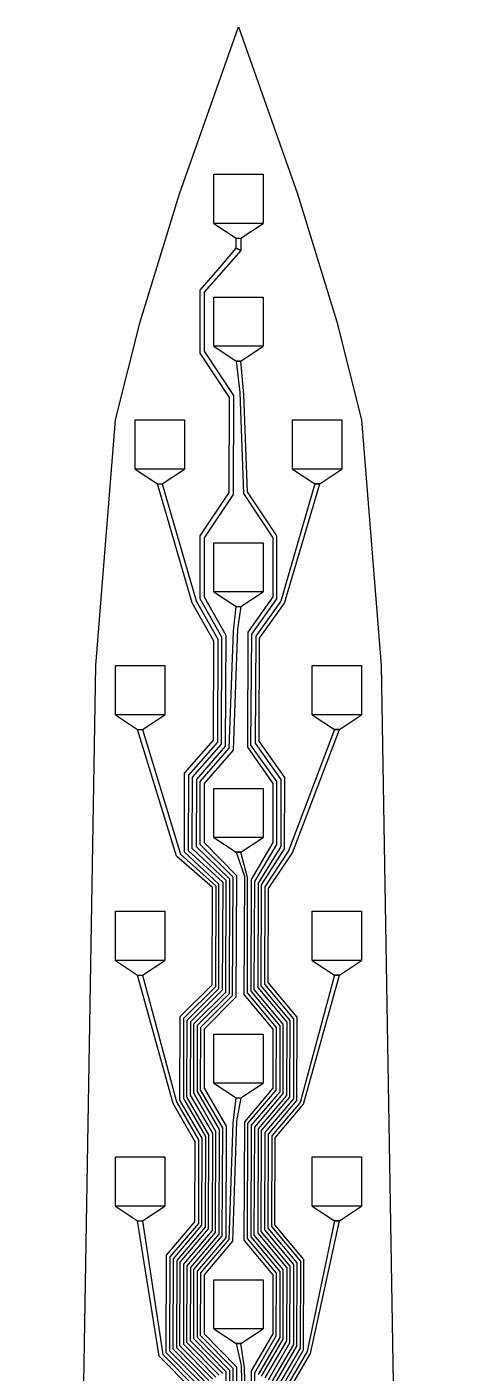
# Model space of a CAD drawing. Header units: inches. Extents: x 106592 to 209533, y 57057 to 74911.
# Drawn here: x 144163.3 to 144249.3, y 70844.1 to 71118.1 of the extents above; entities that cross this region are included whole.
import ezdxf

# ---------------------------------------------------------------- set-up
doc = ezdxf.new("R2010")
doc.units = ezdxf.units.IN
doc.header["$MEASUREMENT"] = 0
for name, color, linetype in [('metal', 221, 'Continuous'), ('nitride window', 40, 'Continuous'), ('profile', 140, 'Continuous')]:
    doc.layers.add(name, color=color, linetype=linetype)

msp = doc.modelspace()

# ---------------------------------------------------------------- linework, layer by layer
at = {"layer": 'metal'}
for points in [[(144201.32, 71088.14), (144211.32, 71088.14), (144211.32, 71078.14), (144201.32, 71078.14)], [(144211.32, 71078.14), (144201.32, 71078.14), (144205.82, 71075.14), (144206.82, 71075.14), (144211.32, 71078.14)], [(144205.82, 71075.14), (144206.82, 71075.14), (144206.82, 71072.64), (144205.82, 71073.14)], [(144201.32, 71063.14), (144211.32, 71063.14), (144211.32, 71053.14), (144201.32, 71053.14)], [(144211.32, 71053.14), (144201.32, 71053.14), (144205.82, 71050.14), (144206.82, 71050.14), (144211.32, 71053.14)], [(144185.32, 71038.14), (144195.32, 71038.14), (144195.32, 71028.14), (144185.32, 71028.14)], [(144217.32, 71038.14), (144227.32, 71038.14), (144227.32, 71028.14), (144217.32, 71028.14)], [(144195.32, 71028.14), (144185.32, 71028.14), (144189.82, 71025.14), (144190.82, 71025.14), (144195.32, 71028.14)], [(144227.32, 71028.14), (144217.32, 71028.14), (144221.82, 71025.14), (144222.82, 71025.14), (144227.32, 71028.14)], [(144201.32, 71013.14), (144211.32, 71013.14), (144211.32, 71003.14), (144201.32, 71003.14)], [(144211.32, 71003.14), (144201.32, 71003.14), (144205.82, 71000.14), (144206.82, 71000.14), (144211.32, 71003.14)], [(144181.32, 70988.14), (144191.32, 70988.14), (144191.32, 70978.14), (144181.32, 70978.14)], [(144221.32, 70988.14), (144231.32, 70988.14), (144231.32, 70978.14), (144221.32, 70978.14)], [(144191.32, 70978.14), (144181.32, 70978.14), (144185.82, 70975.14), (144186.82, 70975.14), (144191.32, 70978.14)], [(144231.32, 70978.14), (144221.32, 70978.14), (144225.82, 70975.14), (144226.82, 70975.14), (144231.32, 70978.14)], [(144201.32, 70963.14), (144211.32, 70963.14), (144211.32, 70953.14), (144201.32, 70953.14)], [(144211.32, 70953.14), (144201.32, 70953.14), (144205.82, 70950.14), (144206.82, 70950.14), (144211.32, 70953.14)], [(144181.32, 70938.14), (144191.32, 70938.14), (144191.32, 70928.14), (144181.32, 70928.14)], [(144221.32, 70938.14), (144231.32, 70938.14), (144231.32, 70928.14), (144221.32, 70928.14)], [(144191.32, 70928.14), (144181.32, 70928.14), (144185.82, 70925.14), (144186.82, 70925.14), (144191.32, 70928.14)], [(144231.32, 70928.14), (144221.32, 70928.14), (144225.82, 70925.14), (144226.82, 70925.14), (144231.32, 70928.14)], [(144201.32, 70913.14), (144211.32, 70913.14), (144211.32, 70903.14), (144201.32, 70903.14)], [(144211.32, 70903.14), (144201.32, 70903.14), (144205.82, 70900.14), (144206.82, 70900.14), (144211.32, 70903.14)], [(144181.32, 70888.14), (144191.32, 70888.14), (144191.32, 70878.14), (144181.32, 70878.14)], [(144221.32, 70888.14), (144231.32, 70888.14), (144231.32, 70878.14), (144221.32, 70878.14)], [(144191.32, 70878.14), (144181.32, 70878.14), (144185.82, 70875.14), (144186.82, 70875.14), (144191.32, 70878.14)], [(144231.32, 70878.14), (144221.32, 70878.14), (144225.82, 70875.14), (144226.82, 70875.14), (144231.32, 70878.14)], [(144201.32, 70863.14), (144211.32, 70863.14), (144211.32, 70853.14), (144201.32, 70853.14)], [(144211.32, 70853.14), (144201.32, 70853.14), (144205.82, 70850.14), (144206.82, 70850.14), (144211.32, 70853.14)]]:
    msp.add_lwpolyline(points, close=True, dxfattribs=at)
for points in [[(144202.42, 70843.69), (144195.82, 70850.39), (144195.86, 70865.97), (144201.64, 70872.78), (144201.72, 70893.34), (144197.22, 70901.09), (144197.25, 70915.25), (144203.72, 70921.7), (144203.82, 70944.39), (144196.92, 70950.94), (144196.95, 70965.41), (144202.83, 70972.16), (144202.92, 70993.94), (144198.52, 71001.74), (144198.54, 71014.58), (144204.45, 71023.4), (144204.52, 71042.74), (144198.52, 71051.74), (144198.54, 71064.58), (144202.57, 71069.23), (144205.82, 71073.14), (144206.82, 71072.64), (144199.33, 71064.17), (144199.32, 71052.14), (144205.32, 71043.14), (144205.24, 71022.99), (144199.33, 71014.17), (144199.32, 71002.14), (144203.72, 70994.34), (144203.62, 70971.75), (144197.75, 70964.99), (144197.72, 70951.34), (144204.52, 70944.74), (144204.42, 70921.34), (144197.94, 70914.89), (144197.92, 70901.44), (144202.42, 70893.69), (144202.33, 70872.42), (144196.56, 70865.61), (144196.52, 70850.74), (144203.12, 70844.04)], [(144211, 70843.5), (144215.39, 70851.03), (144215.42, 70865.19), (144209.52, 70872.24), (144209.61, 70894.22), (144215.39, 70901.03), (144215.42, 70915.19), (144209.52, 70922.24), (144209.61, 70944.22), (144214.1, 70951.7), (144214.12, 70964.54), (144208.8, 70971.94), (144209.01, 70994.53), (144214.1, 71001.7), (144214.12, 71014.54), (144208.12, 71023.54), (144207.4, 71043.29), (144206.82, 71050.14), (144206.82, 71050.14), (144205.82, 71050.14), (144206.6, 71043.7), (144207.32, 71023.14), (144213.32, 71014.14), (144213.3, 71002.11), (144208.22, 70994.94), (144208.12, 70971.54), (144213.32, 70964.14), (144213.3, 70952.11), (144208.91, 70944.58), (144208.82, 70921.89), (144214.72, 70914.84), (144214.69, 70901.39), (144208.91, 70894.58), (144208.82, 70871.89), (144214.72, 70864.84), (144214.69, 70851.39), (144210.3, 70843.86)], [(144201.02, 70842.99), (144194.42, 70849.69), (144194.47, 70866.69), (144200.25, 70873.5), (144200.32, 70892.64), (144195.82, 70900.39), (144195.86, 70915.97), (144202.33, 70922.42), (144202.33, 70943.65), (144195.32, 70950.14), (144195.36, 70966.23), (144201.24, 70972.99), (144201.32, 70993.14), (144196.92, 71000.94), (144189.82, 71025.14), (144189.82, 71025.14), (144190.82, 71025.14), (144197.72, 71001.34), (144202.12, 70993.54), (144202.04, 70972.58), (144196.16, 70965.82), (144196.12, 70950.54), (144203.12, 70944.04), (144203.03, 70922.06), (144196.56, 70915.61), (144196.52, 70900.74), (144201.02, 70892.99), (144200.94, 70873.14), (144195.17, 70866.33), (144195.12, 70850.04), (144201.72, 70843.34)], [(144212.39, 70842.78), (144216.78, 70850.31), (144216.82, 70865.89), (144210.92, 70872.94), (144211, 70893.5), (144216.78, 70900.31), (144216.82, 70915.89), (144210.92, 70922.94), (144211, 70943.5), (144215.68, 70950.87), (144215.72, 70965.34), (144210.52, 70972.74), (144210.6, 70993.7), (144215.68, 71000.87), (144222.82, 71025.14), (144222.82, 71025.14), (144221.82, 71025.14), (144214.89, 71001.29), (144209.81, 70994.12), (144209.72, 70972.34), (144214.92, 70964.94), (144214.89, 70951.29), (144210.3, 70943.86), (144210.22, 70922.59), (144216.12, 70915.54), (144216.08, 70900.67), (144210.3, 70893.86), (144210.22, 70872.59), (144216.12, 70865.54), (144216.08, 70850.67), (144211.69, 70843.14)], [(144203.72, 70821.7), (144203.82, 70844.39), (144197.22, 70851.09), (144197.25, 70865.25), (144203.03, 70872.06), (144203.12, 70894.04), (144198.62, 70901.79), (144198.64, 70914.53), (144205.11, 70920.98), (144205.22, 70945.09), (144198.52, 70951.74), (144198.54, 70964.58), (144204.42, 70971.34), (144205.32, 70995.14), (144205.82, 71000.14), (144205.82, 71000.14), (144206.82, 71000.14), (144206.12, 70995.54), (144205.21, 70970.93), (144199.33, 70964.17), (144199.33, 70952.15), (144205.92, 70945.44), (144205.81, 70920.62), (144199.33, 70914.17), (144199.32, 70902.14), (144203.82, 70894.39), (144203.72, 70871.7), (144197.94, 70864.89), (144197.92, 70851.44), (144204.52, 70844.74), (144204.42, 70821.34)], [(144199.62, 70842.29), (144193.02, 70848.99), (144193.08, 70867.42), (144198.86, 70874.22), (144198.92, 70891.94), (144194.42, 70899.69), (144194.47, 70916.69), (144200.94, 70923.14), (144201.02, 70942.99), (144193.72, 70949.34), (144185.82, 70975.14), (144185.82, 70975.14), (144186.82, 70975.14), (144194.52, 70949.74), (144201.72, 70943.34), (144201.64, 70922.78), (144195.17, 70916.33), (144195.12, 70900.04), (144199.62, 70892.29), (144199.55, 70873.86), (144193.78, 70867.05), (144193.72, 70849.34), (144200.32, 70842.64)], [(144213.78, 70842.05), (144218.17, 70849.59), (144218.22, 70866.59), (144212.32, 70873.64), (144212.39, 70892.78), (144218.17, 70899.59), (144218.22, 70916.59), (144212.32, 70923.64), (144212.39, 70942.78), (144217.27, 70950.05), (144226.82, 70975.14), (144226.82, 70975.14), (144225.82, 70975.14), (144216.48, 70950.46), (144211.69, 70943.14), (144211.62, 70923.29), (144217.52, 70916.24), (144217.47, 70899.95), (144211.69, 70893.14), (144211.62, 70873.29), (144217.52, 70866.24), (144217.47, 70849.95), (144213.08, 70842.42)], [(144209.52, 70822.24), (144209.61, 70844.22), (144214, 70851.75), (144214.02, 70864.49), (144208.12, 70871.54), (144208.22, 70894.94), (144214, 70901.75), (144214.02, 70914.49), (144208.12, 70921.54), (144208.12, 70944.99), (144206.82, 70950.14), (144206.82, 70950.14), (144205.82, 70950.14), (144207.53, 70945.3), (144207.42, 70921.19), (144213.32, 70914.14), (144213.3, 70902.11), (144207.53, 70895.3), (144207.42, 70871.19), (144213.32, 70864.14), (144213.3, 70852.11), (144208.91, 70844.58), (144208.82, 70821.89)], [(144198.22, 70841.59), (144191.62, 70848.29), (144191.69, 70868.14), (144197.47, 70874.95), (144197.52, 70891.24), (144193.02, 70898.99), (144185.82, 70925.14), (144185.82, 70925.14), (144186.82, 70925.14), (144193.72, 70899.34), (144198.22, 70891.59), (144198.17, 70874.59), (144192.39, 70867.78), (144192.32, 70848.64), (144198.92, 70841.94)], [(144215.17, 70841.33), (144219.55, 70848.86), (144219.62, 70867.29), (144213.72, 70874.34), (144213.78, 70892.05), (144219.55, 70898.86), (144226.82, 70925.14), (144226.82, 70925.14), (144225.82, 70925.14), (144218.86, 70899.22), (144213.08, 70892.42), (144213.02, 70873.99), (144218.92, 70866.94), (144218.86, 70849.22), (144214.47, 70841.69)], [(144205.11, 70820.98), (144205.22, 70845.09), (144198.62, 70851.79), (144198.64, 70864.53), (144204.42, 70871.34), (144205.22, 70895.09), (144205.82, 70900.14), (144205.82, 70900.14), (144206.82, 70900.14), (144205.92, 70895.44), (144205.11, 70870.98), (144199.33, 70864.17), (144199.32, 70852.14), (144205.92, 70845.44), (144205.81, 70820.62)], [(144196.82, 70840.89), (144190.22, 70847.59), (144185.82, 70875.14), (144185.82, 70875.14), (144186.82, 70875.14), (144190.92, 70847.94), (144197.52, 70841.24)], [(144216.56, 70840.61), (144220.94, 70848.14), (144226.82, 70875.14), (144226.82, 70875.14), (144225.82, 70875.14), (144220.25, 70848.5), (144215.86, 70840.97)], [(144208.12, 70821.54), (144207.53, 70845.3), (144206.82, 70850.14), (144206.82, 70850.14), (144205.82, 70850.14), (144206.83, 70845.66), (144207.42, 70821.19)]]:
    msp.add_lwpolyline(points, dxfattribs=at)
at = {"layer": 'nitride window'}
for points in [[(144201.32, 71088.14), (144211.32, 71088.14), (144211.32, 71078.14), (144201.32, 71078.14)], [(144201.32, 71063.14), (144211.32, 71063.14), (144211.32, 71053.14), (144201.32, 71053.14)], [(144185.32, 71038.14), (144195.32, 71038.14), (144195.32, 71028.14), (144185.32, 71028.14)], [(144217.32, 71038.14), (144227.32, 71038.14), (144227.32, 71028.14), (144217.32, 71028.14)], [(144201.32, 71013.14), (144211.32, 71013.14), (144211.32, 71003.14), (144201.32, 71003.14)], [(144181.32, 70988.14), (144191.32, 70988.14), (144191.32, 70978.14), (144181.32, 70978.14)], [(144221.32, 70988.14), (144231.32, 70988.14), (144231.32, 70978.14), (144221.32, 70978.14)], [(144201.32, 70963.14), (144211.32, 70963.14), (144211.32, 70953.14), (144201.32, 70953.14)], [(144181.32, 70938.14), (144191.32, 70938.14), (144191.32, 70928.14), (144181.32, 70928.14)], [(144221.32, 70938.14), (144231.32, 70938.14), (144231.32, 70928.14), (144221.32, 70928.14)], [(144201.32, 70913.14), (144211.32, 70913.14), (144211.32, 70903.14), (144201.32, 70903.14)], [(144181.32, 70888.14), (144191.32, 70888.14), (144191.32, 70878.14), (144181.32, 70878.14)], [(144221.32, 70888.14), (144231.32, 70888.14), (144231.32, 70878.14), (144221.32, 70878.14)], [(144201.32, 70863.14), (144211.32, 70863.14), (144211.32, 70853.14), (144201.32, 70853.14)]]:
    msp.add_lwpolyline(points, close=True, dxfattribs=at)
at = {"layer": 'profile'}
msp.add_lwpolyline([(144206.32, 71118.14), (144218.32, 71084.14), (144226.32, 71058.14), (144231.32, 71038.14), (144235.32, 70988.14), (144249.32, 70148.14), (144249.32, 68618.14), (144163.32, 68618.14), (144163.32, 70148.14), (144177.32, 70988.14), (144181.32, 71038.14), (144186.32, 71058.14), (144194.32, 71084.14)], close=True, dxfattribs=at)

doc.saveas('drawing.dxf')
